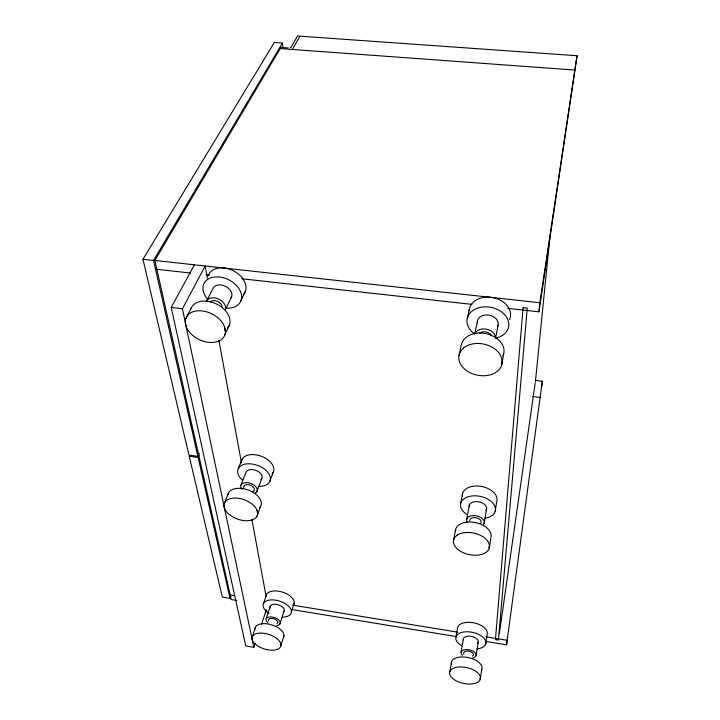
<?xml version="1.0" encoding="UTF-8"?>
<svg xmlns="http://www.w3.org/2000/svg" width="720" height="720" viewBox="0 0 720 720"><rect width="100%" height="100%" fill="white"/><g stroke="black" fill="none" stroke-linecap="round" stroke-linejoin="round"><path stroke-width="1.08" d="M480.366 677.7L480.258 679.23L480.402 677.106A15.687 8.01 12.1 0 0 469.431 668.304A15.687 8.01 12.1 0 0 452.916 668.466L450.882 670.005A15.732 8.037 12.1 0 0 460.674 682.668A15.732 8.037 12.1 0 0 480.339 679.248M501.948 361.476L501.741 364.482L502.02 360.324A21.852 15.759 11.3 0 0 486.81 344.898A21.852 15.759 11.3 0 0 463.509 347.967M485.442 641.367L506.538 644.832L506.979 640.251L485.946 636.804M507.681 308.349L538.965 311.832L539.847 302.751L577.044 55.737L297.576 36L291.258 46.962L290.079 47.727M535.401 381.69L550.089 235.35M550.431 231.993L550.656 229.761M541.8 386.046L542.313 381.249L535.617 380.43M577.044 55.737L538.965 311.832M506.538 644.832L542.313 381.249M499.356 633.429L535.248 382.806M480.258 679.23L481.788 669.204M485.64 643.995L487.098 634.5A15.192 8.217 11.8 0 0 474.804 623.043A15.192 8.217 11.8 0 0 457.605 627.498L455.976 636.93M476.082 655.659L478.215 642.222M495.18 511.263L496.782 501.399A17.586 11.07 11.3 0 0 480.348 486.261A17.586 11.07 11.3 0 0 462.447 496.53M461.088 652.077L463.374 638.694M484.164 523.287L486.549 509.292M449.775 671.895L451.539 661.941M501.741 364.482L503.649 353.862M466.722 519.282L469.314 505.35M495.621 338.166L498.087 325.224M453.645 539.856L455.661 529.443M460.71 503.388L462.609 493.614M474.786 333.666L477.531 320.805M459.045 355.185L461.403 344.691A21.681 15.795 11.2 0 1 487.566 334.008A21.681 15.795 11.2 0 1 503.01 355.842M467.271 318.6L469.458 308.871M283.959 635.76L280.998 645.219A15.111 7.596 17.5 0 1 264.249 648.936A15.111 7.596 17.5 0 1 252.459 636.282L255.618 626.877M291.42 611.964L294.237 602.991M279.963 623.916L284.022 611.226M266.229 618.552L270.432 605.898M194.4 264.798L171.198 307.431L245.781 645.948L253.827 647.325L255.222 643.149M261.504 624.357L266.391 609.741M263.619 603.225L266.634 594.315M230.013 598.32L198.126 457.452L189.216 456.183L222.309 597.051L230.013 598.32L230.787 596.214M256.995 516.024L260.631 506.205M269.73 481.599L273.15 472.356M256.923 491.508L261.882 478.404M240.984 485.055L246.132 472.005A8.523 5.157 20 0 1 257.274 470.979A8.523 5.157 20 0 1 261.036 479.502M228.402 493.209L224.469 502.956L226.125 500.751A17.532 10.17 19.9 0 1 243.045 499.347A17.532 10.17 19.9 0 1 257.103 510.543M238.239 468.792L241.938 459.63M198.126 457.452L199.035 455.4M282.915 47.52L282.456 43.056L274.311 42.471L142.956 259.272L188.964 455.085L197.874 456.345L199.242 453.276M224.703 334.998L229.347 325.179M240.93 300.699L245.259 291.564M231.606 296.73L225.297 309.717A10.35 7.155 25.9 0 0 218.25 298.899A10.35 7.155 25.9 0 0 206.289 301.653L212.895 288.756A10.206 7.155 26.1 0 1 225.909 286.533A10.206 7.155 26.1 0 1 230.652 298.341M225.45 331.254A21.168 14.31 25.5 0 1 203.148 341.172A21.168 14.31 25.5 0 1 185.841 318.636L190.881 308.925M253.827 647.325L182.43 308.745L205.164 265.977L207.405 278.145M185.814 318.618L187.65 315.342M292.347 49.464L299.97 36.171M236.799 600.462L231.255 599.553L154.854 260.451L280.899 47.412L288.162 47.943M197.874 456.345L153.522 260.433L282.456 43.056M460.62 351.315L463.563 348.012M252.432 636.273L253.935 634.725A15.066 7.578 17.5 0 1 268.659 634.338A15.066 7.578 17.5 0 1 280.602 643.077L280.998 645.219L280.719 643.671M457.371 535.05L454.941 537.228A18.315 10.953 11.7 0 0 466.281 553.842A18.315 10.953 11.7 0 0 489.303 548.1L490.914 537.57A18.153 10.989 11.6 0 0 474.66 522.45A18.153 10.989 11.6 0 0 455.418 531.351M280.206 48.582L574.884 70.056M154.854 260.451L539.847 302.751M142.956 259.272L153.522 260.433M156.852 269.298L190.557 273.051M206.01 274.77L209.511 275.157M241.767 278.748L471.924 304.371M171.198 307.431L182.43 308.745M532.296 396.468L540.099 397.44M230.211 594.918L234.648 595.647M292.203 605.07L457.785 632.187M292.302 609.597L456.588 636.615M257.265 511.344L257.634 513.423L257.121 510.543M224.82 328.275L225.342 331.236L224.613 327.141M489.348 545.994L489.213 548.073L489.411 545.193A18.261 10.926 11.7 0 0 476.649 533.844A18.261 10.926 11.7 0 0 457.326 535.023M218.835 340.092L241.47 462.87M251.874 519.282L266.157 596.709M469.71 520.92A5.832 3.582 11.5 0 1 476.388 517.806A5.832 3.582 11.5 0 1 480.681 523.44M467.181 522.216A8.982 5.508 11.5 0 1 475.749 515.709A8.982 5.508 11.5 0 1 483.498 524.601M469.224 506.808A8.865 5.526 11.4 0 1 479.385 501.948A8.865 5.526 11.4 0 1 485.883 510.615M466.947 514.548A17.739 11.052 11.4 0 1 466.281 497.448A17.739 11.052 11.4 0 1 492.714 502.929A17.739 11.052 11.4 0 1 485.028 518.301M243.747 487.98A5.607 3.339 20 0 1 246.726 484.614A5.607 3.339 20 0 1 253.422 487.314A5.607 3.339 20 0 1 252.72 491.607M241.776 489.303A8.631 5.139 20 0 1 244.26 482.805A8.631 5.139 20 0 1 255.393 486.315A8.631 5.139 20 0 1 254.736 493.389M242.397 480.078A17.055 10.314 20.1 0 1 244.737 464.202A17.055 10.314 20.1 0 1 268.992 473.985A17.055 10.314 20.1 0 1 258.003 486.369M241.326 462.285A16.911 10.341 20.1 0 1 261.387 456.264A16.911 10.341 20.1 0 1 272.133 473.886M257.724 513.45A17.586 10.197 19.9 0 1 238.536 519.435A17.586 10.197 19.9 0 1 224.496 502.965M227.871 494.928A17.433 10.233 19.9 0 1 249.039 490.356A17.433 10.233 19.9 0 1 259.605 507.717M463.968 654.129A5.031 2.637 12 0 1 466.038 651.177A5.031 2.637 12 0 1 472.329 652.68A5.031 2.637 12 0 1 472.41 656.145M462.447 655.362A7.731 4.059 12 0 1 464.112 649.827A7.731 4.059 12 0 1 474.768 652.374A7.731 4.059 12 0 1 473.013 657.882M463.311 639.765A7.65 4.086 11.9 0 1 472.014 636.516A7.65 4.086 11.9 0 1 477.657 643.185M461.394 645.453A15.309 8.181 11.9 0 1 460.719 632.718A15.309 8.181 11.9 0 1 483.462 637.722A15.309 8.181 11.9 0 1 476.973 648.882M451.431 664.074A15.615 8.082 12.1 0 1 467.109 657.351A15.615 8.082 12.1 0 1 481.833 669.213M475.335 332.802A10.701 7.884 11 0 1 486.792 329.256A10.701 7.884 11 0 1 495.567 337.176M477.405 322.866A10.548 7.875 10.9 0 1 489.618 315.297A10.548 7.875 10.9 0 1 497.277 327.141M474.615 333.972A21.096 15.75 10.9 0 1 474.075 309.726A21.096 15.75 10.9 0 1 505.647 315.891A21.096 15.75 10.9 0 1 495.9 338.13M469.143 310.905A20.88 15.723 10.7 0 1 493.434 297.702A20.88 15.723 10.7 0 1 509.535 319.572M501.849 364.509A21.915 15.804 11.3 0 1 474.102 374.337A21.915 15.804 11.3 0 1 460.656 351.333M479.673 333.207A6.957 5.13 11 0 1 486.153 331.974A6.957 5.13 11 0 1 491.463 335.745M210.24 302.013A6.732 4.653 25.9 0 1 217.395 301.284A6.732 4.653 25.9 0 1 222.201 307.089M207.486 298.971A20.412 14.301 26.1 0 1 212.616 277.326A20.412 14.301 26.1 0 1 240.534 291.564A20.412 14.301 26.1 0 1 225.423 308.115M208.179 275.724A20.214 14.292 26.3 0 1 234.072 271.143A20.214 14.292 26.3 0 1 243.333 294.759M190.836 308.907A20.952 14.31 25.7 0 1 217.503 304.533A20.952 14.31 25.7 0 1 227.412 328.374M187.587 315.297A21.114 14.274 25.5 0 1 207.513 312.084A21.114 14.274 25.5 0 1 224.595 327.141M268.569 620.82A4.833 2.502 17.5 0 1 273.843 618.84A4.833 2.502 17.5 0 1 277.065 623.484M267.921 622.809A7.434 3.843 17.5 0 1 268.623 617.094A7.434 3.843 17.5 0 1 279.099 620.37A7.434 3.843 17.5 0 1 276.498 625.491M270.324 607.959A7.362 3.87 17.5 0 1 278.379 604.845A7.362 3.87 17.5 0 1 283.257 612.018M269.091 613.242A14.715 7.749 17.5 0 1 267.453 600.507A14.715 7.749 17.5 0 1 289.314 606.933A14.715 7.749 17.5 0 1 282.222 617.103M266.04 596.268A14.607 7.785 17.5 0 1 282.465 592.119A14.607 7.785 17.5 0 1 293.634 604.935M255.033 628.794A15.003 7.641 17.5 0 1 271.773 624.906A15.003 7.641 17.5 0 1 283.374 637.677M523.08 307.656L495.423 639.594L498.402 640.08L527.274 308.124L523.08 307.656"/></g></svg>
